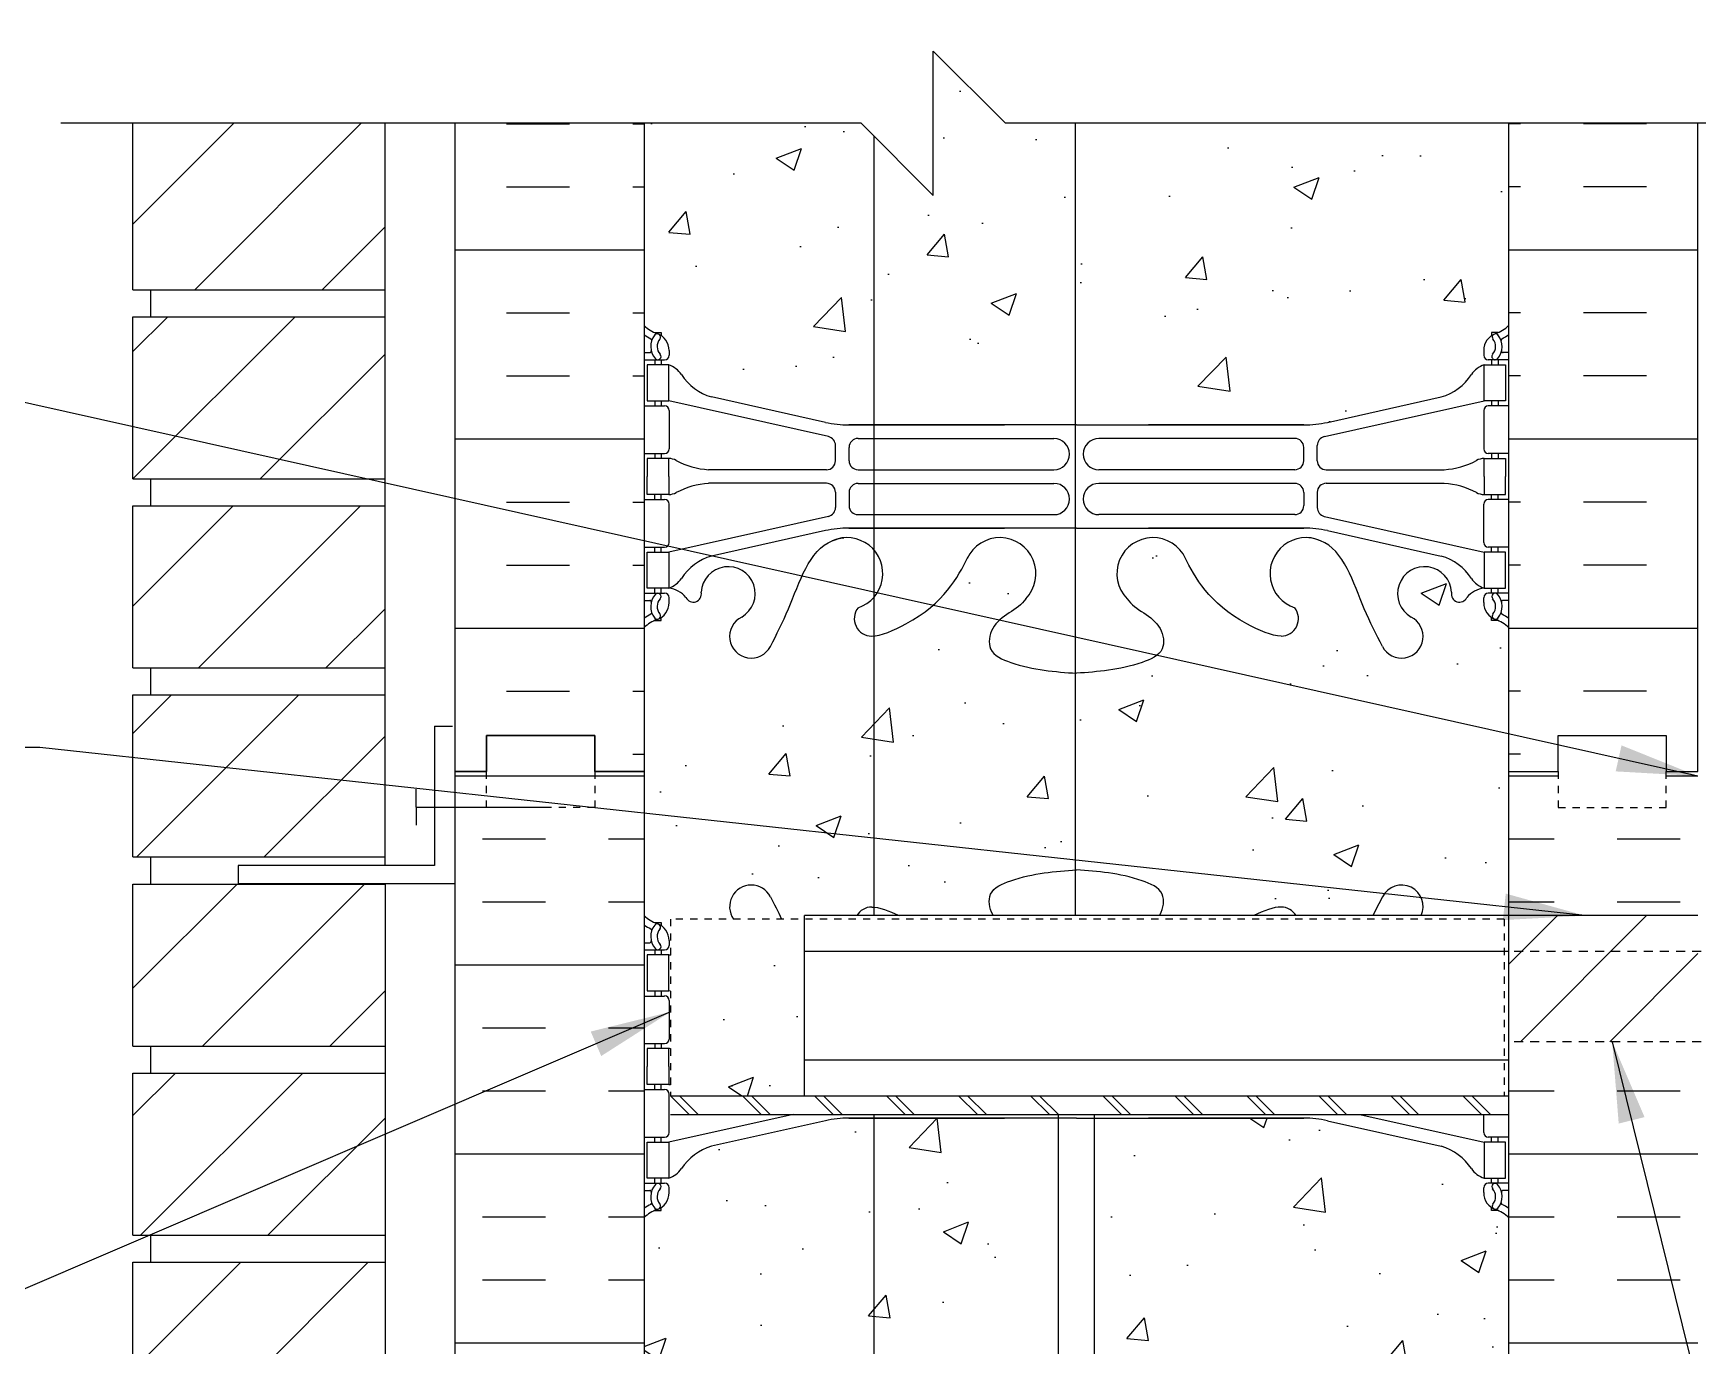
# Model space of a CAD drawing. Header units: inches. Extents: x 237.7 to 295.6, y 245.8 to 321.2.
# Drawn here: x 252.9 to 276, y 287.27 to 305.49 of the extents above; entities that cross this region are included whole.
import ezdxf

# ---------------------------------------------------------------- set-up
doc = ezdxf.new("R2010")
doc.units = ezdxf.units.IN
doc.header["$LTSCALE"] = 0.5
doc.header["$MEASUREMENT"] = 0
doc.linetypes.add('DASHED2', pattern=[0.375, 0.25, -0.125])
doc.linetypes.add('HIDDEN2', pattern=[0.1875, 0.125, -0.0625])
for name, color, linetype in [('HATCH', 12, 'Continuous'), ('line25', 2, 'Continuous'), ('LINE3', 3, 'Continuous'), ('LINE50', 5, 'Continuous'), ('LINE9', 9, 'Continuous'), ('TEXT', 4, 'Continuous'), ('Web_Edge', 9, 'Continuous')]:
    doc.layers.add(name, color=color, linetype=linetype)
doc.styles.add('DIM', font='romans.shx', dxfattribs={"width": 0.7})
doc.dimstyles.new('ext_12', dxfattribs={"dimscale": 12, "dimtxt": 0.09375, "dimasz": 0.09375, "dimexe": 0.09375, "dimexo": 0.0625, "dimgap": 0.0625, "dimtad": 1, "dimdec": 1, "dimzin": 3, "dimdsep": 46, "dimlunit": 4, "dimtxsty": 'DIM', "dimcen": 0.09, "dimdle": 0.09375, "dimclrt": 4, "dimadec": 0, "dimazin": 0, "dimtfac": 1, "dimtdec": 1, "dimtmove": 2, "dimatfit": 3, "dimfxl": 1, "dimfrac": 2, "dimtolj": 1, "dimtzin": 0, "dimarcsym": 0})
pattern_1 = [(50, (0, 0), (3.5863, -0.31376), [0.375, -4.125]), (355, (0, 0), (-0.693757, 3.76096), [0.3, -3.3]), (100.4514, (0.299, -0.026), (2.892544, 3.4472), [0.3187, -3.50571]), (46.1842, (0, 1), (5.336207, -0.827596), [0.5625, -6.1875]), (96.6356, (0.4447, 0.931), (4.67331, 4.87059), [0.47805, -5.25857]), (351.1842, (0, 1), (4.67331, 4.87059), [0.45, -4.95]), (21, (0.5, 0.75), (2.984535, -2.013094), [0.375, -4.125]), (326, (0.5, 0.75), (1.216577, 3.62575), [0.3, -3.3]), (71.4514, (0.7487, 0.5822), (4.201112, 1.612656), [0.3187, -3.50571]), (37.5, (0, 0), (0.0607993, 1.6644693), [0, -3.26, 0, -3.35, 0, -3.3125]), (7.5, (0, 0), (1.315348, 1.9720586), [0, -1.91, 0, -3.185, 0, -1.2625]), (327.5, (-1.115, 0), (2.669112, -0.1127744), [0, -1.25, 0, -3.9, 0, -5.175]), (317.5, (-1.615, 0), (2.915931, 0.500525), [0, -1.625, 0, -2.59, 0, -3.675])]

msp = doc.modelspace()

# ---------------------------------------------------------------- hatches: boundary and pattern name
at = {"layer": 'HATCH'}
h = msp.add_hatch(dxfattribs=at)
h.set_pattern_fill('ANSI31', color=256, scale=10, style=0)
h.set_pattern_definition([(45, (256.0065, 302.7993), (-0.883883, 0.883883), [])])
h.paths.add_polyline_path([(257.781, 304.242), (254.281, 304.242), (254.281, 301.931), (257.781, 301.931)])
h.paths.add_polyline_path([(257.781, 307.431), (254.281, 307.431), (254.281, 306.742), (257.781, 306.742)])
h.paths.add_polyline_path([(257.781, 310.056), (254.281, 310.056), (254.281, 307.806), (257.781, 307.806)])
h.paths.add_polyline_path([(257.781, 312.681), (254.281, 312.681), (254.281, 310.431), (257.781, 310.431)])
h.paths.add_polyline_path([(257.781, 315.306), (254.281, 315.306), (254.281, 313.056), (257.781, 313.056)])
h.paths.add_polyline_path([(257.781, 317.931), (254.281, 317.931), (254.281, 315.681), (257.781, 315.681)])
h.paths.add_polyline_path([(257.781, 270.056), (254.281, 270.056), (254.281, 268.183), (257.781, 268.183)])
h.paths.add_polyline_path([(257.781, 272.681), (254.281, 272.681), (254.281, 270.431), (257.781, 270.431)])
h.paths.add_polyline_path([(257.781, 275.306), (254.281, 275.306), (254.281, 273.056), (257.781, 273.056)])
h.paths.add_polyline_path([(257.781, 277.931), (255.742, 277.931), (254.281, 277.931), (254.281, 275.681), (257.781, 275.681)])
h.paths.add_polyline_path([(257.781, 280.556), (254.281, 280.556), (254.281, 278.306), (257.781, 278.306)])
h.paths.add_polyline_path([(257.781, 283.181), (254.281, 283.181), (254.281, 280.931), (257.781, 280.931)])
h.paths.add_polyline_path([(257.781, 285.806), (254.281, 285.806), (254.281, 283.556), (257.781, 283.556)])
h.paths.add_polyline_path([(257.781, 288.431), (254.281, 288.431), (254.281, 286.181), (257.781, 286.181)])
h.paths.add_polyline_path([(257.781, 291.056), (254.281, 291.056), (254.281, 288.806), (257.781, 288.806)])
h.paths.add_polyline_path([(257.781, 293.681), (254.281, 293.681), (254.281, 291.431), (257.781, 291.431)])
h.paths.add_polyline_path([(257.781, 296.306), (254.281, 296.306), (254.281, 294.056), (257.781, 294.056)])
h.paths.add_polyline_path([(257.781, 298.931), (254.281, 298.931), (254.281, 296.681), (257.781, 296.681)])
h.paths.add_polyline_path([(257.781, 301.556), (254.281, 301.556), (254.281, 299.306), (257.781, 299.306)])
h = msp.add_hatch(dxfattribs=at)
h.set_pattern_fill('AR-CONC', color=256, scale=0.5)
h.set_pattern_definition(pattern_1)
edge = h.paths.add_edge_path()
edge.add_arc((273.35, 314.317), 0.517, 86.8807, 145)
edge.add_arc((272.677, 314.438), 0.305, 35, 145)
edge.add_arc((272.234, 314.478), 0.236, 35, 145)
edge.add_arc((271.64, 314.23), 0.554, 43.7294, 118.173)
edge.add_arc((271.117, 314.23), 0.554, 61.827, 136.2706)
edge.add_arc((270.523, 314.478), 0.236, 35, 145)
edge.add_arc((270.079, 314.438), 0.305, 35, 145)
edge.add_arc((269.406, 314.317), 0.517, 35, 93.1193)
edge.add_arc((269.35, 314.317), 0.517, 86.8807, 145)
edge.add_arc((268.677, 314.438), 0.305, 35, 145)
edge.add_arc((268.234, 314.478), 0.236, 35, 145)
edge.add_arc((267.64, 314.23), 0.554, 43.7294, 118.173)
edge.add_arc((267.117, 314.23), 0.554, 61.827, 136.2706)
edge.add_arc((266.523, 314.478), 0.236, 35, 145)
edge.add_arc((266.079, 314.438), 0.305, 35, 145)
edge.add_arc((265.406, 314.317), 0.517, 35, 145)
edge.add_arc((264.842, 314.514), 0.172, 35, 145)
edge.add_arc((264.253, 314.3), 0.546, 35, 145)
edge.add_arc((263.436, 314.354), 0.451, 35, 145)
edge.add_arc((262.72, 314.37), 0.423, 35, 145)
edge.add_arc((262.263, 314.536), 0.135, 35, 145)
edge.add_arc((261.748, 314.086), 0.665, 52.4676, 123.7755)
edge.add_line((261.378, 314.638), (261.378, 313.367))
edge.add_arc((261.724, 313.728), 0.5, 226.2109, 246.4218)
edge.add_line((261.524, 313.27), (261.614, 313.27))
edge.add_line((261.614, 313.27), (261.614, 313.228))
edge.add_arc((261.474, 313.021), 0.25, 0, 55.9442, ccw=False)
edge.add_line((261.724, 313.021), (261.724, 312.954))
edge.add_arc((261.662, 312.954), 0.0625, -90, 0, ccw=False)
edge.add_line((261.662, 312.891), (261.614, 312.891))
edge.add_line((261.614, 312.891), (261.614, 312.821))
edge.add_line((261.614, 312.821), (261.719, 312.821))
edge.add_arc((261.682, 313.171), 0.352, 276.1291, 321.5331)
edge.add_arc((262.059, 312.902), 0.113, -12.1844, 154.0569, ccw=False)
edge.add_arc((262.544, 312.897), 0.375, 182.9237, 419.8675)
edge.add_arc((262.864, 313.491), 0.3, 27.597, 243.9425, ccw=False)
edge.add_spline(control_points=[(263.13, 313.63), (263.216, 313.463), (263.469, 312.973), (263.663, 312.292), (263.989, 312.162)], knot_values=[0, 0, 0, 0, 0.579211, 1.703896, 1.703896, 1.703896, 1.703896], degree=3, periodic=0)
edge.add_spline(control_points=[(263.989, 312.162), (264.039, 312.142), (264.093, 312.13), (264.15, 312.121)], knot_values=[1.703896, 1.703896, 1.703896, 1.703896, 1.875321, 1.875321, 1.875321, 1.875321], degree=3, periodic=0)
edge.add_arc((264.191, 312.619), 0.5, 265.2926, 431.7937)
edge.add_arc((264.537, 313.244), 0.242, 90, 218.2327, ccw=False)
edge.add_spline(control_points=[(264.537, 313.486), (264.658, 313.488), (265.477, 313.137), (265.722, 312.69), (265.862, 312.41)], knot_values=[0.038125, 0.038125, 0.038125, 0.038125, 0.320663, 1.237398, 1.237398, 1.237398, 1.237398], degree=3, periodic=0)
edge.add_spline(control_points=[(265.871, 312.391), (265.868, 312.397), (265.865, 312.403), (265.862, 312.41)], knot_values=[1.237398, 1.237398, 1.237398, 1.237398, 1.258119, 1.258119, 1.258119, 1.258119], degree=3, periodic=0)
edge.add_arc((266.316, 312.619), 0.5, 208.0183, 404.1875)
edge.add_spline(control_points=[(266.674, 312.968), (266.567, 313.131), (266.207, 313.222), (266.13, 313.717), (266.678, 313.953), (267.082, 313.981), (267.378, 314.002)], knot_values=[0.229407, 0.229407, 0.229407, 0.229407, 0.844432, 1.128849, 1.464331, 2.389004, 2.389004, 2.389004, 2.389004], degree=3, periodic=0)
edge.add_spline(control_points=[(267.378, 314.002), (267.674, 313.981), (268.078, 313.953), (268.626, 313.717), (268.55, 313.222), (268.19, 313.131), (268.082, 312.968)], knot_values=[0.229407, 0.229407, 0.229407, 0.229407, 1.15408, 1.489562, 1.773979, 2.389004, 2.389004, 2.389004, 2.389004], degree=3, periodic=0)
edge.add_arc((268.441, 312.619), 0.5, 135.8125, 331.9817)
edge.add_spline(control_points=[(268.885, 312.391), (268.888, 312.397), (268.891, 312.403), (268.894, 312.41)], knot_values=[1.237398, 1.237398, 1.237398, 1.237398, 1.258119, 1.258119, 1.258119, 1.258119], degree=3, periodic=0)
edge.add_spline(control_points=[(268.894, 312.41), (269.034, 312.69), (269.279, 313.137), (270.098, 313.488), (270.219, 313.486)], knot_values=[0.038125, 0.038125, 0.038125, 0.038125, 0.95486, 1.237398, 1.237398, 1.237398, 1.237398], degree=3, periodic=0)
edge.add_arc((270.219, 313.244), 0.242, -38.2327, 90, ccw=False)
edge.add_arc((270.566, 312.619), 0.5, 108.2063, 274.7074)
edge.add_spline(control_points=[(270.607, 312.121), (270.663, 312.13), (270.718, 312.142), (270.767, 312.162)], knot_values=[1.703896, 1.703896, 1.703896, 1.703896, 1.875321, 1.875321, 1.875321, 1.875321], degree=3, periodic=0)
edge.add_spline(control_points=[(270.767, 312.162), (271.093, 312.292), (271.287, 312.973), (271.54, 313.463), (271.626, 313.63)], knot_values=[0, 0, 0, 0, 1.124685, 1.703896, 1.703896, 1.703896, 1.703896], degree=3, periodic=0)
edge.add_arc((271.892, 313.491), 0.3, -63.9425, 153.0565, ccw=False)
edge.add_arc((272.212, 312.897), 0.375, 120.1325, 357.0763)
edge.add_arc((272.697, 312.902), 0.113, 25.9431, 192.1844, ccw=False)
edge.add_arc((273.075, 313.171), 0.352, 218.4669, 263.8709)
edge.add_line((273.037, 312.821), (273.142, 312.821))
edge.add_line((273.142, 312.821), (273.142, 312.891))
edge.add_line((273.142, 312.891), (273.095, 312.891))
edge.add_arc((273.095, 312.954), 0.0625, 180, 270, ccw=False)
edge.add_line((273.032, 312.954), (273.032, 313.021))
edge.add_arc((273.282, 313.021), 0.25, 124.0558, 180, ccw=False)
edge.add_line((273.142, 313.228), (273.142, 313.27))
edge.add_line((273.142, 313.27), (273.232, 313.27))
edge.add_arc((273.032, 313.728), 0.5, 293.5782, 313.7891)
edge.add_line((273.378, 313.367), (273.378, 314.833))
h.paths.add_polyline_path([(273.378, 309.175, 0.088416), (273.232, 309.272), (273.142, 309.272), (273.142, 309.314, -0.249069), (273.032, 309.521), (273.032, 309.589, -0.414214), (273.095, 309.651), (273.142, 309.651), (273.142, 309.721), (273.037, 309.721, -0.168672), (272.851, 309.871, 0.17445), (272.444, 310.166), (270.863, 310.519, 0.054974), (270.536, 310.555), (267.378, 310.555), (264.22, 310.555, 0.054974), (263.893, 310.519), (262.313, 310.166, 0.17445), (261.905, 309.871, -0.168672), (261.719, 309.721), (261.614, 309.721), (261.614, 309.651), (261.662, 309.651, -0.414214), (261.724, 309.589), (261.724, 309.521, -0.249069), (261.614, 309.314), (261.614, 309.272), (261.524, 309.272, 0.088416), (261.378, 309.175), (261.378, 306.742), (264.392, 306.742), (265.392, 305.742), (265.392, 307.742), (266.392, 306.742), (273.378, 306.742)])
h.paths.add_polyline_path([(263.603, 293.195), (261.743, 293.195), (261.743, 290.742), (263.603, 290.742)])
h.paths.add_polyline_path([(272.851, 300.739, -0.168672), (273.037, 300.888), (273.142, 300.888), (273.142, 300.958), (273.095, 300.958, -0.414214), (273.032, 301.021), (273.032, 301.088, -0.249069), (273.142, 301.295), (273.142, 301.337), (273.232, 301.337, 0.088416), (273.378, 301.434), (273.378, 304.242), (266.392, 304.242), (265.392, 305.242), (265.392, 303.242), (264.392, 304.242), (261.378, 304.242), (261.378, 301.434, 0.088416), (261.524, 301.337), (261.614, 301.337), (261.614, 301.295, -0.249069), (261.724, 301.088), (261.724, 301.021, -0.414214), (261.662, 300.958), (261.614, 300.958), (261.614, 300.888), (261.719, 300.888, -0.168672), (261.905, 300.739, 0.17445), (262.313, 300.443), (263.893, 300.09, 0.054974), (264.22, 300.054), (267.378, 300.054), (270.536, 300.054, 0.054974), (270.863, 300.09), (272.444, 300.443, 0.17445)])
h.paths.add_polyline_path([(267.131, 290.43), (264.22, 290.43, 0.054974), (263.893, 290.394), (262.313, 290.041, 0.17445), (261.905, 289.746, -0.168672), (261.719, 289.596), (261.614, 289.596), (261.614, 289.526), (261.662, 289.526, -0.414214), (261.724, 289.464), (261.724, 289.396, -0.249069), (261.614, 289.189), (261.614, 289.147), (261.524, 289.147, 0.088416), (261.378, 289.05), (261.378, 283.434, 0.088416), (261.524, 283.337), (261.614, 283.337), (261.614, 283.295, -0.249069), (261.724, 283.088), (261.724, 283.021, -0.414214), (261.662, 282.958), (261.614, 282.958), (261.614, 282.888), (261.719, 282.888, -0.168672), (261.905, 282.739, 0.17445), (262.313, 282.443), (263.893, 282.09, 0.054974), (264.22, 282.054), (267.378, 282.054), (270.536, 282.054, 0.054974), (270.863, 282.09), (272.444, 282.443, 0.17445), (272.851, 282.739, -0.168672), (273.037, 282.888), (273.142, 282.888), (273.142, 282.958), (273.095, 282.958, -0.414214), (273.032, 283.021), (273.032, 283.088, -0.249069), (273.142, 283.295), (273.142, 283.337), (273.232, 283.337, 0.088416), (273.378, 283.434), (273.378, 289.05, 0.088416), (273.232, 289.147), (273.142, 289.147), (273.142, 289.189, -0.249069), (273.032, 289.396), (273.032, 289.464, -0.414214), (273.095, 289.526), (273.142, 289.526), (273.142, 289.596), (273.037, 289.596, -0.168672), (272.851, 289.746, 0.17445), (272.444, 290.041), (270.863, 290.394, 0.054974), (270.536, 290.43), (267.631, 290.43), (267.631, 286.69), (267.91, 286.69), (267.91, 286.464), (267.65, 286.464), (267.381, 286.464), (266.853, 286.464), (266.853, 286.69), (267.131, 286.69)])
h.paths.add_polyline_path([(273.378, 271.05, 0.088416), (273.232, 271.147), (273.142, 271.147), (273.142, 271.189, -0.249069), (273.032, 271.396), (273.032, 271.464, -0.414214), (273.095, 271.526), (273.142, 271.526), (273.142, 271.596), (273.037, 271.596, -0.168672), (272.851, 271.746, 0.17445), (272.444, 272.041), (270.863, 272.394, 0.054974), (270.536, 272.43), (267.378, 272.43), (264.22, 272.43, 0.054974), (263.893, 272.394), (262.313, 272.041, 0.17445), (261.905, 271.746, -0.168672), (261.719, 271.596), (261.614, 271.596), (261.614, 271.526), (261.662, 271.526, -0.414214), (261.724, 271.464), (261.724, 271.396, -0.249069), (261.614, 271.189), (261.614, 271.147), (261.524, 271.147, 0.088416), (261.378, 271.05), (261.378, 268.183), (264.586, 268.183), (265.586, 269.183), (265.586, 268.183), (265.586, 267.183), (266.586, 268.183), (273.378, 268.183)])
h = msp.add_hatch(dxfattribs=at)
h.set_pattern_fill('INSUL', color=256, scale=7, style=0)
h.set_pattern_definition([(0, (-2664.7835, -101.7673), (0, 2.625), []), (0, (-2664.7835, -100.8923), (0, 2.625), [0.875, -0.875]), (0, (-2664.7835, -100.0173), (0, 2.625), [0.875, -0.875])])
h.paths.add_polyline_path([(261.378, 304.242), (258.753, 304.242), (258.753, 295.242), (259.191, 295.242), (259.191, 295.742), (260.691, 295.742), (260.691, 295.242), (261.378, 295.242)])
h = msp.add_hatch(dxfattribs=at)
h.set_pattern_fill('INSUL', color=256, scale=7, style=0)
h.set_pattern_definition([(180, (3199.5397, -101.7673), (0, 2.625), []), (180, (3199.5397, -100.8923), (0, 2.625), [0.875, -0.875]), (180, (3199.5397, -100.0173), (0, 2.625), [0.875, -0.875])])
h.paths.add_polyline_path([(276.003, 304.242), (273.378, 304.242), (273.378, 295.242), (274.066, 295.242), (274.066, 295.742), (275.566, 295.742), (275.566, 295.242), (276.003, 295.242)])
h = msp.add_hatch(dxfattribs=at)
h.set_pattern_fill('AR-CONC', color=256, scale=0.5)
h.set_pattern_definition(pattern_1)
edge = h.paths.add_edge_path()
edge.add_arc((273.032, 296.881), 0.5, 46.2109, 66.4218)
edge.add_line((273.232, 297.339), (273.142, 297.339))
edge.add_line((273.142, 297.339), (273.142, 297.381))
edge.add_arc((273.282, 297.588), 0.25, 180, 235.9442, ccw=False)
edge.add_line((273.032, 297.588), (273.032, 297.656))
edge.add_arc((273.095, 297.656), 0.0625, 90, 180, ccw=False)
edge.add_line((273.095, 297.718), (273.142, 297.718))
edge.add_line((273.142, 297.718), (273.142, 297.788))
edge.add_line((273.142, 297.788), (273.037, 297.788))
edge.add_arc((273.075, 297.439), 0.352, 96.1291, 141.5331)
edge.add_arc((272.697, 297.707), 0.113, 167.8156, 334.0569, ccw=False)
edge.add_arc((272.212, 297.712), 0.375, 2.9237, 239.8675)
edge.add_arc((271.892, 297.118), 0.3, -152.403, 63.9425, ccw=False)
edge.add_spline(control_points=[(271.626, 296.979), (271.54, 297.146), (271.287, 297.636), (271.093, 298.317), (270.767, 298.447)], knot_values=[0, 0, 0, 0, 0.579211, 1.703896, 1.703896, 1.703896, 1.703896], degree=3, periodic=0)
edge.add_spline(control_points=[(270.767, 298.447), (270.718, 298.467), (270.663, 298.48), (270.607, 298.488)], knot_values=[1.703896, 1.703896, 1.703896, 1.703896, 1.875321, 1.875321, 1.875321, 1.875321], degree=3, periodic=0)
edge.add_arc((270.566, 297.99), 0.5, 85.2926, 251.7937)
edge.add_arc((270.219, 297.365), 0.242, -90, 38.2327, ccw=False)
edge.add_spline(control_points=[(270.219, 297.123), (270.098, 297.121), (269.279, 297.473), (269.034, 297.92), (268.894, 298.2)], knot_values=[0.038125, 0.038125, 0.038125, 0.038125, 0.320663, 1.237398, 1.237398, 1.237398, 1.237398], degree=3, periodic=0)
edge.add_arc((268.441, 297.99), 0.5, 24.819, 224.1875)
edge.add_spline(control_points=[(268.082, 297.641), (268.19, 297.478), (268.55, 297.388), (268.626, 296.892), (268.078, 296.656), (267.674, 296.628), (267.378, 296.607)], knot_values=[0.229407, 0.229407, 0.229407, 0.229407, 0.844432, 1.128849, 1.464331, 2.389004, 2.389004, 2.389004, 2.389004], degree=3, periodic=0)
edge.add_spline(control_points=[(267.378, 296.607), (267.082, 296.628), (266.678, 296.656), (266.13, 296.892), (266.207, 297.388), (266.567, 297.478), (266.674, 297.641)], knot_values=[0.229407, 0.229407, 0.229407, 0.229407, 1.15408, 1.489562, 1.773979, 2.389004, 2.389004, 2.389004, 2.389004], degree=3, periodic=0)
edge.add_arc((266.316, 297.99), 0.5, 315.8125, 515.181)
edge.add_spline(control_points=[(265.862, 298.2), (265.722, 297.92), (265.477, 297.473), (264.658, 297.121), (264.537, 297.123)], knot_values=[0.038125, 0.038125, 0.038125, 0.038125, 0.95486, 1.237398, 1.237398, 1.237398, 1.237398], degree=3, periodic=0)
edge.add_arc((264.537, 297.365), 0.242, 141.7673, 270, ccw=False)
edge.add_arc((264.191, 297.99), 0.5, 288.2063, 454.7074)
edge.add_spline(control_points=[(264.15, 298.488), (264.093, 298.48), (264.039, 298.467), (263.989, 298.447)], knot_values=[1.703896, 1.703896, 1.703896, 1.703896, 1.875321, 1.875321, 1.875321, 1.875321], degree=3, periodic=0)
edge.add_spline(control_points=[(263.989, 298.447), (263.663, 298.317), (263.469, 297.636), (263.216, 297.146), (263.13, 296.979)], knot_values=[0, 0, 0, 0, 1.124685, 1.703896, 1.703896, 1.703896, 1.703896], degree=3, periodic=0)
edge.add_arc((262.864, 297.118), 0.3, 116.0575, 333.0375, ccw=False)
edge.add_arc((262.544, 297.712), 0.375, 300.1325, 537.0763)
edge.add_arc((262.059, 297.707), 0.113, -154.0569, 12.1844, ccw=False)
edge.add_arc((261.682, 297.439), 0.352, 38.4669, 83.8709)
edge.add_line((261.719, 297.788), (261.614, 297.788))
edge.add_line((261.614, 297.788), (261.614, 297.718))
edge.add_line((261.614, 297.718), (261.662, 297.718))
edge.add_arc((261.662, 297.656), 0.0625, 0, 90, ccw=False)
edge.add_line((261.724, 297.656), (261.724, 297.588))
edge.add_arc((261.474, 297.588), 0.25, 304.0558, 360, ccw=False)
edge.add_line((261.614, 297.381), (261.614, 297.339))
edge.add_line((261.614, 297.339), (261.524, 297.339))
edge.add_arc((261.724, 296.881), 0.5, 113.5782, 133.7891)
edge.add_line((261.378, 297.242), (261.378, 295.242))
edge.add_line((261.378, 295.242), (261.378, 293.242))
edge.add_arc((261.724, 293.603), 0.5, 226.2109, 246.4218)
edge.add_line((261.524, 293.145), (261.614, 293.145))
edge.add_line((261.614, 293.145), (261.614, 293.103))
edge.add_arc((261.474, 292.896), 0.25, 0, 55.9442, ccw=False)
edge.add_line((261.724, 292.896), (261.724, 292.829))
edge.add_arc((261.662, 292.829), 0.0625, -90, 0, ccw=False)
edge.add_line((261.662, 292.766), (261.614, 292.766))
edge.add_line((261.614, 292.766), (261.614, 292.696))
edge.add_line((261.614, 292.696), (261.719, 292.696))
edge.add_arc((261.682, 293.046), 0.352, 276.1291, 280.0724)
edge.add_line((261.743, 292.699), (261.743, 293.195))
edge.add_line((261.743, 293.195), (262.618, 293.195))
edge.add_arc((262.864, 293.366), 0.3, 27.597, 214.8558, ccw=False)
edge.add_spline(control_points=[(263.13, 293.505), (263.182, 293.403), (263.235, 293.302), (263.286, 293.195)], knot_values=[0, 0, 0, 0, 0.353716, 0.353716, 0.353716, 0.353716], degree=3, periodic=0)
edge.add_line((263.286, 293.195), (263.603, 293.195))
edge.add_line((263.603, 293.195), (263.603, 293.242))
edge.add_line((263.603, 293.242), (264.329, 293.242))
edge.add_arc((264.537, 293.119), 0.242, 90, 149.457, ccw=False)
edge.add_spline(control_points=[(264.537, 293.361), (264.635, 293.363), (264.779, 293.309), (264.916, 293.242)], knot_values=[0.038125, 0.038125, 0.038125, 0.038125, 0.26609, 0.26609, 0.26609, 0.26609], degree=3, periodic=0)
edge.add_line((264.916, 293.242), (266.225, 293.242))
edge.add_spline(control_points=[(266.225, 293.242), (266.222, 293.247), (266.169, 293.337), (266.13, 293.592), (266.678, 293.828), (267.082, 293.856), (267.378, 293.877)], knot_values=[0.828836, 0.828836, 0.828836, 0.828836, 0.844432, 1.128849, 1.464331, 2.389004, 2.389004, 2.389004, 2.389004], degree=3, periodic=0)
edge.add_spline(control_points=[(267.378, 293.877), (267.674, 293.856), (268.078, 293.828), (268.626, 293.592), (268.587, 293.337), (268.534, 293.247), (268.532, 293.242)], knot_values=[0.828836, 0.828836, 0.828836, 0.828836, 1.753509, 2.088991, 2.373408, 2.389004, 2.389004, 2.389004, 2.389004], degree=3, periodic=0)
edge.add_line((268.532, 293.242), (269.84, 293.242))
edge.add_spline(control_points=[(269.84, 293.242), (269.977, 293.309), (270.122, 293.363), (270.219, 293.361)], knot_values=[0.038125, 0.038125, 0.038125, 0.038125, 0.26609, 0.26609, 0.26609, 0.26609], degree=3, periodic=0)
edge.add_arc((270.219, 293.119), 0.242, 30.543, 90, ccw=False)
edge.add_line((270.428, 293.242), (271.493, 293.242))
edge.add_spline(control_points=[(271.493, 293.242), (271.537, 293.332), (271.582, 293.418), (271.626, 293.505)], knot_values=[0, 0, 0, 0, 0.301035, 0.301035, 0.301035, 0.301035], degree=3, periodic=0)
edge.add_arc((271.892, 293.366), 0.3, -24.4232, 153.0906, ccw=False)
edge.add_line((272.165, 293.242), (273.378, 293.242))
edge.add_line((273.378, 293.242), (273.378, 297.242))
h = msp.add_hatch(dxfattribs=at)
h.set_pattern_fill('INSUL', color=256, scale=7, style=0)
h.set_pattern_definition([(0, (274.882, 284.6834), (0, 2.625), []), (0, (274.882, 285.5584), (0, 2.625), [0.875, -0.875]), (0, (274.882, 286.4334), (0, 2.625), [0.875, -0.875])])
h.paths.add_polyline_path([(276.003, 291.492), (273.378, 291.492), (273.378, 277.242), (274.066, 277.242), (274.066, 277.742), (275.566, 277.742), (275.566, 277.242), (276.003, 277.242)])
h.paths.add_polyline_path([(276.003, 295.242), (275.566, 295.242), (275.566, 294.742), (274.066, 294.742), (274.066, 295.242), (273.378, 295.242), (273.378, 293.242), (276.003, 293.242)])
h.paths.add_polyline_path([(258.753, 277.242), (259.191, 277.242), (259.191, 277.742), (260.691, 277.742), (260.691, 277.242), (261.378, 277.242), (261.378, 295.242), (260.691, 295.242), (260.691, 295.742), (259.191, 295.742), (259.191, 295.242), (258.753, 295.242)])
h = msp.add_hatch(dxfattribs=at)
h.set_pattern_fill('ANSI31', color=256, scale=7, style=0)
h.set_pattern_definition([(45, (196.2708, 97.9002), (-0.6187184, 0.6187184), [])])
h.paths.add_polyline_path([(276.003, 292.742), (273.378, 292.742), (273.378, 291.492), (276.003, 291.492)])
h.paths.add_polyline_path([(276.003, 293.242), (273.503, 293.242), (273.378, 293.242), (273.378, 292.742), (276.003, 292.742)])

# ---------------------------------------------------------------- linework, layer by layer
at = {"layer": 'HATCH', "linetype": 'HIDDEN2'}
for p, q in [((261.743, 293.195), (261.743, 290.742)), ((273.316, 293.195), (261.743, 293.195)), ((273.316, 293.195), (273.316, 290.742))]:
    msp.add_line(p, q, dxfattribs=at)
at = {"layer": 'HATCH', "linetype": 'HIDDEN2', "ltscale": 2}
for p, q in [((276.503, 292.742), (273.378, 292.742)), ((276.503, 291.492), (273.378, 291.492))]:
    msp.add_line(p, q, dxfattribs=at)
at = {"layer": 'HATCH'}
for p, q in [((261.743, 290.742), (262.003, 290.482)), ((261.868, 290.742), (262.128, 290.482)), ((262.743, 290.742), (263.003, 290.482)), ((262.868, 290.742), (263.128, 290.482)), ((263.743, 290.742), (264.003, 290.482)), ((263.868, 290.742), (264.128, 290.482)), ((264.743, 290.742), (265.003, 290.482)), ((264.868, 290.742), (265.128, 290.482)), ((265.743, 290.742), (266.003, 290.482)), ((265.868, 290.742), (266.128, 290.482)), ((266.743, 290.742), (267.003, 290.482)), ((266.868, 290.742), (267.128, 290.482)), ((267.743, 290.742), (268.003, 290.482)), ((267.868, 290.742), (268.128, 290.482)), ((268.743, 290.742), (269.003, 290.482)), ((268.868, 290.742), (269.128, 290.482)), ((269.743, 290.742), (270.003, 290.482)), ((269.868, 290.742), (270.128, 290.482)), ((270.743, 290.742), (271.003, 290.482)), ((270.868, 290.742), (271.128, 290.482)), ((271.743, 290.742), (272.003, 290.482)), ((271.868, 290.742), (272.128, 290.482)), ((272.743, 290.742), (273.003, 290.482)), ((272.868, 290.742), (273.128, 290.482))]:
    msp.add_line(p, q, dxfattribs=at)
at = {"layer": 'line25'}
for p, q in [((254.281, 301.931), (254.281, 304.242)), ((257.781, 293.936), (257.781, 304.242)), ((261.378, 304.242), (261.378, 295.242)), ((273.378, 304.242), (273.378, 293.242)), ((254.281, 301.931), (257.781, 301.931)), ((254.531, 301.556), (254.531, 301.931)), ((254.531, 301.556), (254.531, 301.931)), ((254.281, 299.306), (254.281, 301.556)), ((254.281, 301.556), (257.781, 301.556)), ((254.281, 299.306), (257.781, 299.306)), ((254.531, 298.931), (254.531, 299.306)), ((254.531, 298.931), (254.531, 299.306)), ((254.281, 296.681), (254.281, 298.931)), ((254.281, 298.931), (257.781, 298.931)), ((254.281, 296.681), (257.781, 296.681)), ((254.531, 296.306), (254.531, 296.681)), ((254.531, 296.306), (254.531, 296.681)), ((254.281, 294.056), (254.281, 296.306)), ((254.281, 296.306), (257.781, 296.306)), ((261.378, 295.242), (261.378, 277.242)), ((254.281, 294.056), (257.781, 294.056)), ((254.531, 293.681), (254.531, 294.056)), ((254.531, 293.681), (254.531, 294.056)), ((254.281, 291.431), (254.281, 293.681)), ((254.281, 293.681), (257.781, 293.681)), ((257.781, 293.686), (257.781, 278.181)), ((263.603, 290.742), (263.603, 293.242)), ((273.378, 293.242), (273.378, 277.242)), ((273.378, 292.742), (263.603, 292.742)), ((254.281, 291.431), (257.781, 291.431)), ((254.531, 291.056), (254.531, 291.431)), ((254.531, 291.056), (254.531, 291.431)), ((263.603, 291.242), (273.378, 291.242)), ((254.281, 288.806), (254.281, 291.056)), ((254.281, 291.056), (257.781, 291.056)), ((261.743, 290.742), (273.378, 290.742)), ((261.743, 290.482), (273.378, 290.482)), ((267.131, 286.69), (267.131, 290.482)), ((267.631, 286.69), (267.631, 290.482)), ((254.281, 288.806), (257.781, 288.806)), ((254.531, 288.431), (254.531, 288.806)), ((254.531, 288.431), (254.531, 288.806)), ((254.281, 286.181), (254.281, 288.431)), ((254.281, 288.431), (257.781, 288.431))]:
    msp.add_line(p, q, dxfattribs=at)
msp.add_lwpolyline([(276.003, 293.242), (263.603, 293.242)], dxfattribs=at)
at = {"layer": 'LINE3'}
for p, q in [((267.359, 304.242), (267.359, 293.242)), ((264.567, 304.067), (264.567, 293.242)), ((264.567, 290.482), (264.567, 268.183))]:
    msp.add_line(p, q, dxfattribs=at)
at = {"layer": 'LINE50'}
for p, q in [((258.753, 295.242), (258.753, 304.242)), ((258.753, 277.242), (258.753, 295.242))]:
    msp.add_line(p, q, dxfattribs=at)
for points in [[(273.378, 295.242), (274.066, 295.242), (274.066, 295.742), (275.566, 295.742), (275.566, 295.242), (276.003, 295.242), (276.003, 304.242)], [(261.378, 295.242), (260.691, 295.242), (260.691, 295.742), (259.191, 295.742), (259.191, 295.242), (258.753, 295.242)], [(258.753, 295.242), (259.191, 295.242), (259.191, 295.742), (260.691, 295.742), (260.691, 295.242), (261.378, 295.242)]]:
    msp.add_lwpolyline(points, dxfattribs=at)
at = {"layer": 'LINE9'}
for p, q in [((265.392, 303.242), (265.392, 305.242)), ((266.392, 304.242), (265.392, 305.242)), ((264.392, 304.242), (253.281, 304.242)), ((264.392, 304.242), (265.392, 303.242)), ((277.503, 304.242), (266.392, 304.242)), ((258.465, 295.872), (258.465, 293.936)), ((258.465, 295.872), (258.715, 295.872)), ((258.215, 294.747), (258.215, 294.997)), ((258.215, 294.747), (260.061, 294.747)), ((258.215, 294.747), (258.215, 294.497)), ((258.465, 293.936), (255.742, 293.936)), ((255.742, 293.936), (255.742, 293.686)), ((255.742, 293.686), (258.742, 293.686))]:
    msp.add_line(p, q, dxfattribs=at)
at = {"layer": 'LINE9', "linetype": 'DASHED2', "ltscale": 0.15}
for points in [[(260.691, 295.242), (260.691, 295.242), (260.691, 294.742), (259.191, 294.742), (259.191, 295.242), (259.191, 295.242)], [(260.691, 295.242), (260.691, 295.242), (260.691, 294.742), (259.191, 294.742), (259.191, 295.242), (259.191, 295.242)], [(274.066, 295.242), (274.066, 295.242), (274.066, 294.742), (275.566, 294.742), (275.566, 295.242), (275.566, 295.242)]]:
    msp.add_lwpolyline(points, dxfattribs=at)
at = {"layer": 'Web_Edge'}
for p, q in [((261.524, 301.337), (261.614, 301.337)), ((261.614, 301.337), (261.614, 301.295)), ((273.232, 301.337), (273.142, 301.337)), ((273.142, 301.337), (273.142, 301.295)), ((261.724, 301.088), (261.724, 301.021)), ((273.032, 301.088), (273.032, 301.021)), ((261.378, 301.058), (261.456, 301.058)), ((261.378, 300.958), (261.662, 300.958)), ((261.524, 300.958), (261.524, 300.888)), ((261.614, 300.958), (261.614, 300.888)), ((273.378, 300.958), (273.095, 300.958)), ((273.142, 300.958), (273.142, 300.888)), ((273.232, 300.958), (273.232, 300.888)), ((273.378, 301.058), (273.3, 301.058)), ((261.524, 300.388), (261.524, 300.318)), ((261.614, 300.388), (261.614, 300.318)), ((263.937, 299.892), (261.719, 300.388)), ((263.893, 300.09), (262.313, 300.443)), ((270.82, 299.892), (273.037, 300.388)), ((270.863, 300.09), (272.444, 300.443)), ((273.142, 300.388), (273.142, 300.318)), ((273.232, 300.388), (273.232, 300.318)), ((261.378, 300.318), (261.662, 300.318)), ((261.724, 300.256), (261.724, 299.721)), ((273.032, 300.256), (273.032, 299.721)), ((273.378, 300.318), (273.095, 300.318)), ((264.22, 300.054), (266.378, 300.054)), ((267.378, 300.054), (264.22, 300.054)), ((267.378, 300.054), (270.536, 300.054)), ((270.536, 300.054), (268.378, 300.054)), ((264.034, 299.557), (264.034, 299.77)), ((264.222, 299.558), (264.222, 299.742)), ((264.347, 299.867), (267.066, 299.867)), ((270.409, 299.867), (267.69, 299.867)), ((270.534, 299.558), (270.534, 299.742)), ((270.722, 299.557), (270.722, 299.77)), ((261.378, 299.658), (261.662, 299.658)), ((261.524, 299.658), (261.524, 299.588)), ((261.614, 299.658), (261.614, 299.588)), ((273.378, 299.658), (273.095, 299.658)), ((273.142, 299.658), (273.142, 299.588)), ((273.232, 299.658), (273.232, 299.588)), ((263.909, 299.432), (262.272, 299.432)), ((263.909, 299.244), (262.272, 299.244)), ((264.347, 299.433), (267.066, 299.433)), ((264.347, 299.243), (267.066, 299.243)), ((270.409, 299.433), (267.69, 299.433)), ((270.409, 299.243), (267.69, 299.243)), ((270.847, 299.432), (272.484, 299.432)), ((270.847, 299.244), (272.484, 299.244)), ((261.378, 299.018), (261.662, 299.018)), ((261.524, 299.018), (261.524, 299.088)), ((261.614, 299.018), (261.614, 299.088)), ((264.034, 299.119), (264.034, 298.907)), ((264.222, 299.118), (264.222, 298.934)), ((270.534, 299.118), (270.534, 298.934)), ((270.722, 299.119), (270.722, 298.907)), ((273.378, 299.018), (273.095, 299.018)), ((273.142, 299.018), (273.142, 299.088)), ((273.232, 299.018), (273.232, 299.088)), ((263.937, 298.785), (261.719, 298.288)), ((261.724, 298.421), (261.724, 298.956)), ((264.347, 298.809), (267.066, 298.809)), ((270.409, 298.809), (267.69, 298.809)), ((270.82, 298.785), (273.037, 298.288)), ((273.032, 298.421), (273.032, 298.956)), ((263.893, 298.587), (262.313, 298.234)), ((264.22, 298.623), (266.378, 298.623)), ((267.378, 298.623), (264.22, 298.623)), ((267.378, 298.623), (270.536, 298.623)), ((270.536, 298.623), (268.378, 298.623)), ((270.863, 298.587), (272.444, 298.234)), ((261.378, 298.358), (261.662, 298.358)), ((261.524, 298.288), (261.524, 298.358)), ((261.614, 298.288), (261.614, 298.358)), ((273.378, 298.358), (273.095, 298.358)), ((273.142, 298.288), (273.142, 298.358)), ((273.232, 298.288), (273.232, 298.358)), ((261.378, 297.718), (261.662, 297.718)), ((261.378, 297.618), (261.456, 297.618)), ((261.524, 297.718), (261.524, 297.788)), ((261.614, 297.718), (261.614, 297.788)), ((261.724, 297.588), (261.724, 297.656)), ((273.032, 297.588), (273.032, 297.656)), ((273.378, 297.718), (273.095, 297.718)), ((273.142, 297.718), (273.142, 297.788)), ((273.232, 297.718), (273.232, 297.788)), ((273.378, 297.618), (273.3, 297.618)), ((261.614, 297.339), (261.614, 297.381)), ((273.142, 297.339), (273.142, 297.381)), ((261.524, 297.339), (261.614, 297.339)), ((273.232, 297.339), (273.142, 297.339)), ((261.524, 293.145), (261.614, 293.145)), ((261.614, 293.145), (261.614, 293.103)), ((261.378, 292.866), (261.456, 292.866)), ((261.378, 292.766), (261.662, 292.766)), ((261.524, 292.766), (261.524, 292.696)), ((261.614, 292.766), (261.614, 292.696)), ((261.724, 292.896), (261.724, 292.829)), ((261.378, 292.126), (261.662, 292.126)), ((261.524, 292.196), (261.524, 292.126)), ((261.614, 292.196), (261.614, 292.126)), ((261.743, 292.191), (261.719, 292.196)), ((261.724, 292.064), (261.724, 291.529)), ((261.378, 291.466), (261.662, 291.466)), ((261.524, 291.466), (261.524, 291.396)), ((261.614, 291.466), (261.614, 291.396)), ((261.378, 290.826), (261.662, 290.826)), ((261.524, 290.826), (261.524, 290.896)), ((261.614, 290.826), (261.614, 290.896)), ((261.724, 290.229), (261.724, 290.764)), ((263.445, 290.482), (261.719, 290.096)), ((271.312, 290.482), (273.037, 290.096)), ((273.032, 290.229), (273.032, 290.482)), ((263.893, 290.394), (262.313, 290.041)), ((264.22, 290.43), (266.378, 290.43)), ((267.378, 290.43), (264.22, 290.43)), ((267.378, 290.43), (270.536, 290.43)), ((270.536, 290.43), (268.378, 290.43)), ((270.863, 290.394), (272.444, 290.041)), ((261.378, 290.166), (261.662, 290.166)), ((261.524, 290.096), (261.524, 290.166)), ((261.614, 290.096), (261.614, 290.166)), ((273.378, 290.166), (273.095, 290.166)), ((273.142, 290.096), (273.142, 290.166)), ((273.232, 290.096), (273.232, 290.166)), ((261.378, 289.526), (261.662, 289.526)), ((261.524, 289.526), (261.524, 289.596)), ((261.614, 289.526), (261.614, 289.596)), ((273.378, 289.526), (273.095, 289.526)), ((273.142, 289.526), (273.142, 289.596)), ((273.232, 289.526), (273.232, 289.596)), ((261.378, 289.426), (261.456, 289.426)), ((261.724, 289.396), (261.724, 289.464)), ((273.032, 289.396), (273.032, 289.464)), ((273.378, 289.426), (273.3, 289.426)), ((261.524, 289.147), (261.614, 289.147)), ((261.614, 289.147), (261.614, 289.189)), ((273.142, 289.147), (273.142, 289.189)), ((273.232, 289.147), (273.142, 289.147))]:
    msp.add_line(p, q, dxfattribs=at)
for points in [[(261.419, 300.388), (261.719, 300.388), (261.719, 300.888), (261.419, 300.888)], [(273.337, 300.388), (273.037, 300.388), (273.037, 300.888), (273.337, 300.888)], [(261.419, 298.288), (261.719, 298.288), (261.719, 297.788), (261.419, 297.788)], [(273.337, 298.288), (273.037, 298.288), (273.037, 297.788), (273.337, 297.788)], [(261.419, 292.196), (261.719, 292.196), (261.719, 292.696), (261.419, 292.696)], [(261.419, 290.096), (261.719, 290.096), (261.719, 289.596), (261.419, 289.596)], [(273.337, 290.096), (273.037, 290.096), (273.037, 289.596), (273.337, 289.596)]]:
    msp.add_lwpolyline(points, close=True, dxfattribs=at)
for points in [[(261.719, 299.338), (261.719, 299.588), (261.419, 299.588), (261.419, 299.338)], [(273.037, 299.338), (273.037, 299.588), (273.337, 299.588), (273.337, 299.338)], [(261.719, 299.338), (261.719, 299.088), (261.419, 299.088), (261.419, 299.338)], [(273.037, 299.338), (273.037, 299.088), (273.337, 299.088), (273.337, 299.338)], [(261.719, 291.146), (261.719, 291.396), (261.419, 291.396), (261.419, 291.146)], [(261.719, 291.146), (261.719, 290.896), (261.419, 290.896), (261.419, 291.146)]]:
    msp.add_lwpolyline(points, dxfattribs=at)
for centre, radius, start, end in [((261.724, 301.795), 0.5, 226.2109, 250.5288), ((261.724, 301.795), 0.6, 234.7832, 245.0748), ((261.718, 301.143), 0.25, 140.1145, 222.4609), ((261.56, 301.274), 0.045, 321.448, 139.1879), ((261.474, 301.088), 0.25, 0, 70.5288), ((273.282, 301.088), 0.25, 109.4712, 180), ((273.196, 301.274), 0.045, 40.8121, 218.552), ((273.032, 301.795), 0.5, 289.4712, 313.7891), ((273.038, 301.143), 0.25, 317.5391, 39.8855), ((273.032, 301.795), 0.6, 294.9252, 305.2168), ((261.456, 301.078), 0.0196, 269.4032, 15.4901), ((261.462, 301.232), 0.021, 343.464, 63.9957), ((261.718, 301.143), 0.16, 140.0001, 222.4609), ((273.038, 301.143), 0.16, 317.5391, 39.9999), ((273.294, 301.232), 0.021, 116.0043, 196.536), ((273.3, 301.078), 0.0196, 164.5099, 270.5968), ((261.567, 301.004), 0.045, 222.4609, 42.4609), ((261.662, 301.021), 0.0625, 270, 0), ((261.597, 300.546), 0.364, 34.9775, 70.3387), ((273.16, 300.546), 0.364, 109.6613, 145.0225), ((273.095, 301.021), 0.0625, 180, 270), ((273.19, 301.004), 0.045, 137.5391, 317.5391), ((262.52, 301.157), 0.743, 212.7919, 253.8107), ((272.236, 301.157), 0.743, 286.1893, 327.2081), ((261.662, 300.256), 0.0625, 0, 90), ((273.095, 300.256), 0.0625, 90, 180), ((264.22, 301.554), 1.5, 257.4135, 270), ((270.536, 301.554), 1.5, 270, 282.5865), ((261.662, 299.721), 0.0625, 270, 0), ((263.909, 299.77), 0.125, 0, 77.3767), ((264.347, 299.742), 0.125, 90, 180), ((267.066, 299.65), 0.217, 270, 90), ((267.69, 299.65), 0.217, 90, 270), ((270.409, 299.742), 0.125, 0, 90), ((270.847, 299.77), 0.125, 102.6233, 180), ((273.095, 299.721), 0.0625, 180, 270), ((261.715, 299.37), 0.219, 60.4937, 88.92), ((262.361, 300.599), 1.17, 242.6365, 265.6505), ((263.909, 299.557), 0.125, 270, 0), ((264.347, 299.558), 0.125, 180, 270), ((270.409, 299.558), 0.125, 270, 360), ((270.847, 299.557), 0.125, 180, 270), ((272.396, 300.599), 1.17, 274.3495, 297.3635), ((273.041, 299.37), 0.219, 91.08, 119.5063), ((262.361, 298.077), 1.17, 94.3495, 117.3635), ((263.909, 299.119), 0.125, 0, 90), ((264.347, 299.118), 0.125, 90, 180), ((267.066, 299.026), 0.217, 270, 90), ((267.69, 299.026), 0.217, 90, 270), ((270.409, 299.118), 0.125, 0, 90), ((270.847, 299.119), 0.125, 90, 180), ((272.396, 298.077), 1.17, 62.6365, 85.6505), ((261.662, 298.956), 0.0625, 0, 90), ((261.715, 299.307), 0.219, 271.08, 299.5063), ((273.041, 299.307), 0.219, 240.4937, 268.92), ((273.095, 298.956), 0.0625, 90, 180), ((263.909, 298.907), 0.125, 282.6233, 0), ((264.347, 298.934), 0.125, 180, 270), ((270.409, 298.934), 0.125, 270, 0), ((270.847, 298.907), 0.125, 180, 257.3767), ((264.22, 297.123), 1.5, 90, 102.5865), ((270.536, 297.123), 1.5, 77.4135, 90), ((261.662, 298.421), 0.0625, 270, 0), ((264.191, 297.99), 0.5, 288.2063, 113.7861), ((266.316, 297.99), 0.5, 315.8125, 155.181), ((268.441, 297.99), 0.5, 24.819, 224.1875), ((270.566, 297.99), 0.5, 66.2139, 251.7937), ((273.095, 298.421), 0.0625, 180, 270), ((262.52, 297.52), 0.743, 106.1893, 147.2081), ((262.544, 297.712), 0.375, 300.1325, 177.0763), ((272.212, 297.712), 0.375, 2.9237, 239.8675), ((272.236, 297.52), 0.743, 32.7919, 73.8107), ((261.597, 298.131), 0.364, 289.6613, 325.0225), ((273.16, 298.131), 0.364, 214.9775, 250.3387), ((261.456, 297.599), 0.0196, 344.5099, 90.5968), ((261.718, 297.534), 0.25, 137.5391, 219.8855), ((261.567, 297.672), 0.045, 317.5391, 137.5391), ((261.718, 297.534), 0.16, 137.5391, 219.9999), ((261.662, 297.656), 0.0625, 360, 90), ((261.682, 297.439), 0.352, 38.4669, 83.8709), ((262.059, 297.707), 0.113, 205.9431, 12.1844), ((272.697, 297.707), 0.113, 167.8156, 334.0569), ((273.075, 297.439), 0.352, 96.1291, 141.5331), ((273.095, 297.656), 0.0625, 90, 180), ((273.19, 297.672), 0.045, 42.4609, 222.4609), ((273.038, 297.534), 0.16, 320.0001, 42.4609), ((273.038, 297.534), 0.25, 320.1145, 42.4609), ((273.3, 297.599), 0.0196, 89.4032, 195.4901), ((261.724, 296.881), 0.6, 114.9252, 125.2168), ((261.462, 297.444), 0.021, 296.0043, 16.536), ((261.56, 297.403), 0.045, 220.8121, 38.552), ((261.474, 297.588), 0.25, 289.4712, 360), ((262.864, 297.118), 0.3, 116.0575, 332.403), ((264.537, 297.365), 0.242, 141.7673, 270), ((270.219, 297.365), 0.242, 270, 38.2327), ((271.892, 297.118), 0.3, 207.597, 63.9425), ((273.282, 297.588), 0.25, 180, 250.5288), ((273.196, 297.403), 0.045, 141.448, 319.1879), ((273.294, 297.444), 0.021, 163.464, 243.9957), ((273.032, 296.881), 0.6, 54.7832, 65.0748), ((261.724, 296.881), 0.5, 109.4712, 133.7891), ((273.032, 296.881), 0.5, 46.2109, 70.5288), ((262.864, 293.366), 0.3, 27.597, 214.8558), ((271.892, 293.366), 0.3, 335.5768, 152.403), ((261.724, 293.603), 0.5, 226.2109, 250.5288), ((264.537, 293.119), 0.242, 90, 149.457), ((270.219, 293.119), 0.242, 30.543, 90), ((261.724, 293.603), 0.6, 234.7832, 245.0748), ((261.718, 292.951), 0.25, 140.1145, 222.4609), ((261.462, 293.04), 0.021, 343.464, 63.9957), ((261.56, 293.081), 0.045, 321.448, 139.1879), ((261.474, 292.896), 0.25, 0, 70.5288), ((261.718, 292.951), 0.16, 140.0001, 222.4609), ((261.456, 292.886), 0.0196, 269.4032, 15.4901), ((261.567, 292.812), 0.045, 222.4609, 42.4609), ((261.662, 292.829), 0.0625, 270, 0), ((261.682, 293.046), 0.352, 276.1291, 280.0724), ((261.597, 292.353), 0.364, 66.2787, 70.3387), ((261.662, 292.064), 0.0625, 0, 90), ((261.662, 291.529), 0.0625, 270, 0), ((261.715, 291.177), 0.219, 82.6259, 88.92), ((261.662, 290.764), 0.0625, 0, 90), ((261.715, 291.115), 0.219, 271.08, 277.3741), ((261.662, 290.229), 0.0625, 270, 0), ((264.22, 288.93), 1.5, 90, 102.5865), ((270.536, 288.93), 1.5, 77.4135, 90), ((273.095, 290.229), 0.0625, 180, 270), ((262.52, 289.327), 0.743, 106.1893, 147.2081), ((272.236, 289.327), 0.743, 32.7919, 73.8107), ((261.567, 289.48), 0.045, 317.5391, 137.5391), ((261.662, 289.464), 0.0625, 360, 90), ((261.597, 289.939), 0.364, 289.6613, 325.0225), ((273.16, 289.939), 0.364, 214.9775, 250.3387), ((273.095, 289.464), 0.0625, 90, 180), ((273.19, 289.48), 0.045, 42.4609, 222.4609), ((261.456, 289.406), 0.0196, 344.5099, 90.5968), ((261.718, 289.341), 0.25, 137.5391, 219.8855), ((261.474, 289.396), 0.25, 289.4712, 360), ((261.718, 289.341), 0.16, 137.5391, 219.9999), ((273.282, 289.396), 0.25, 180, 250.5288), ((273.038, 289.341), 0.16, 320.0001, 42.4609), ((273.038, 289.341), 0.25, 320.1145, 42.4609), ((273.3, 289.406), 0.0196, 89.4032, 195.4901), ((261.724, 288.689), 0.6, 114.9252, 125.2168), ((261.724, 288.689), 0.5, 109.4712, 133.7891), ((261.462, 289.252), 0.021, 296.0043, 16.536), ((261.56, 289.211), 0.045, 220.8121, 38.552), ((273.196, 289.211), 0.045, 141.448, 319.1879), ((273.032, 288.689), 0.5, 46.2109, 70.5288), ((273.294, 289.252), 0.021, 163.464, 243.9957), ((273.032, 288.689), 0.6, 54.7832, 65.0748)]:
    msp.add_arc(centre, radius, start, end, dxfattribs=at)
for points, degree in [([(264.222, 299.563), (264.222, 299.737)], 1), ([(270.534, 299.563), (270.534, 299.737)], 1), ([(264.222, 299.113), (264.222, 298.939)], 1), ([(270.534, 299.113), (270.534, 298.939)], 1), ([(263.13, 293.505), (263.182, 293.403), (263.235, 293.302), (263.286, 293.195)], 3), ([(271.626, 293.505), (271.582, 293.418), (271.537, 293.332), (271.493, 293.242)], 3), ([(264.537, 293.361), (264.635, 293.363), (264.779, 293.309), (264.916, 293.242)], 3), ([(270.219, 293.361), (270.122, 293.363), (269.977, 293.309), (269.84, 293.242)], 3)]:
    msp.add_open_spline(points, degree=degree, dxfattribs=at)
for points, knots in [([(263.13, 296.979), (263.216, 297.146), (263.469, 297.636), (263.683, 298.385), (264.093, 298.48), (264.15, 298.488)], [0, 0, 0, 0, 0.579211, 1.703896, 1.875321, 1.875321, 1.875321, 1.875321]), ([(271.626, 296.979), (271.54, 297.146), (271.287, 297.636), (271.073, 298.385), (270.663, 298.48), (270.607, 298.488)], [0, 0, 0, 0, 0.579211, 1.703896, 1.875321, 1.875321, 1.875321, 1.875321]), ([(264.537, 297.123), (264.658, 297.121), (265.491, 297.479), (265.731, 297.935), (265.871, 298.219)], [0.038125, 0.038125, 0.038125, 0.038125, 0.320663, 1.258119, 1.258119, 1.258119, 1.258119]), ([(270.219, 297.123), (270.098, 297.121), (269.265, 297.479), (269.026, 297.935), (268.885, 298.219)], [0.038125, 0.038125, 0.038125, 0.038125, 0.320663, 1.258119, 1.258119, 1.258119, 1.258119]), ([(266.674, 297.641), (266.567, 297.478), (266.207, 297.388), (266.13, 296.892), (266.678, 296.656), (267.082, 296.628), (267.378, 296.607)], [0.229407, 0.229407, 0.229407, 0.229407, 0.844432, 1.128849, 1.464331, 2.389004, 2.389004, 2.389004, 2.389004]), ([(268.082, 297.641), (268.19, 297.478), (268.55, 297.388), (268.626, 296.892), (268.078, 296.656), (267.674, 296.628), (267.378, 296.607)], [0.229407, 0.229407, 0.229407, 0.229407, 0.844432, 1.128849, 1.464331, 2.389004, 2.389004, 2.389004, 2.389004]), ([(266.225, 293.242), (266.222, 293.247), (266.169, 293.337), (266.13, 293.592), (266.678, 293.828), (267.082, 293.856), (267.378, 293.877)], [0.828836, 0.828836, 0.828836, 0.828836, 0.844432, 1.128849, 1.464331, 2.389004, 2.389004, 2.389004, 2.389004]), ([(268.532, 293.242), (268.534, 293.247), (268.587, 293.337), (268.626, 293.592), (268.078, 293.828), (267.674, 293.856), (267.378, 293.877)], [0.828836, 0.828836, 0.828836, 0.828836, 0.844432, 1.128849, 1.464331, 2.389004, 2.389004, 2.389004, 2.389004])]:
    msp.add_open_spline(points, degree=3, knots=knots, dxfattribs=at)

# ---------------------------------------------------------------- leaders
at = {"layer": 'TEXT'}
for points, override in [([(276.003, 295.18), (252.358, 300.459), (248.857, 300.459)], {"dimtad": 0}), ([(274.437, 293.242), (252.989, 295.574), (246.993, 295.574)], {"dimgap": 0.0625, "dimtad": 0}), ([(261.743, 291.906), (251.431, 287.486), (249.596, 287.486)], {"dimgap": 0.0625, "dimtad": 0}), ([(274.816, 291.492), (277.785, 279.482), (282.237, 279.482)], {"dimgap": 0.0625, "dimtad": 0})]:
    msp.add_leader(points, dimstyle='ext_12', override=override, dxfattribs=at)

doc.saveas('drawing.dxf')
